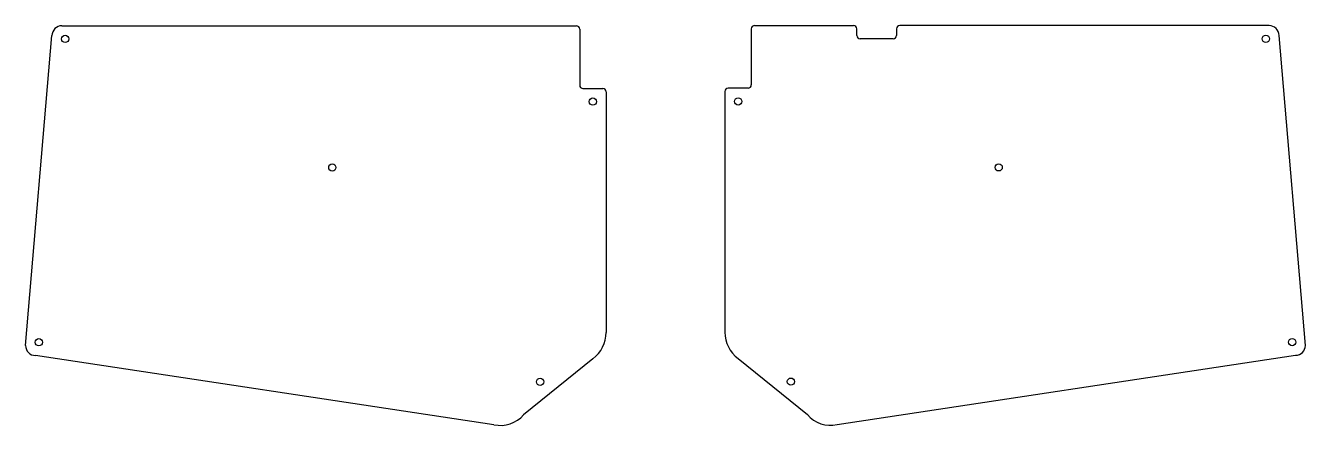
# Model space of a CAD drawing. Extents: x 14 to 402, y -140 to -18.
import ezdxf

# ---------------------------------------------------------------- set-up
doc = ezdxf.new("R2010")
doc.units = 0
doc.layers.add('BLACK', color=7, linetype='CONTINUOUS')

msp = doc.modelspace()

# ---------------------------------------------------------------- linework, layer by layer
at = {"layer": 'BLACK', "linetype": 'CONTINUOUS'}
for p, q in [((25.148, -18.5055), (181.148, -18.5055)), ((235.192, -18.45), (265.192, -18.45)), ((391.192, -18.45), (279.192, -18.45)), ((14.148, -115.505), (22.148, -21.5055)), ((182.148, -19.5055), (182.148, -36.5055)), ((234.192, -19.45), (234.192, -36.45)), ((266.192, -21.45), (266.192, -19.45)), ((277.192, -22.45), (267.192, -22.45)), ((278.192, -19.45), (278.192, -21.45)), ((402.192, -115.45), (394.192, -21.45)), ((183.148, -37.5055), (189.148, -37.5055)), ((190.148, -38.5055), (190.148, -111.505)), ((226.192, -38.45), (226.192, -111.45)), ((233.192, -37.45), (227.192, -37.45)), ((156.148, -139.505), (17.148, -118.505)), ((186.148, -119.505), (165.148, -136.505)), ((230.192, -119.45), (251.193, -136.45)), ((260.192, -139.45), (399.192, -118.45))]:
    msp.add_line(p, q, dxfattribs=at)
at = {"layer": 'BLACK'}
for centre in [(26.148, -22.5055), (390.192, -22.45), (186.148, -41.5055), (230.192, -41.45), (107.148, -61.5055), (309.192, -61.45), (18.148, -114.505), (398.192, -114.45), (170.148, -126.505), (246.192, -126.45)]:
    msp.add_circle(centre, 1.1, dxfattribs=at)
for centre, radius, start, end in [((25.148, -21.5055), 3, 90, 180), ((181.148, -19.5055), 1, 0, 90), ((235.192, -19.45), 1, 90, 180), ((265.192, -19.45), 1, 0, 90), ((279.192, -19.45), 1, 90, 180), ((391.192, -21.45), 3, 0, 90), ((267.192, -21.45), 1, 180, 270), ((277.192, -21.45), 1, -90, 0), ((183.148, -36.5055), 1, 180, 270), ((189.148, -38.5055), 1, 0, 90), ((227.192, -38.45), 1, 90, 180), ((233.192, -36.45), 1, -90, 0), ((180.148, -111.505), 10, -53.1301, 0.000003), ((236.192, -111.45), 10, -180, -126.87), ((17.148, -115.505), 3, 180, 270), ((399.192, -115.45), 3, -90, 0), ((158.148, -130.505), 9.2195, -102.529, -40.6013), ((258.193, -130.45), 9.2195, -139.399, -77.4712)]:
    msp.add_arc(centre, radius, start, end, dxfattribs=at)

doc.saveas('drawing.dxf')
